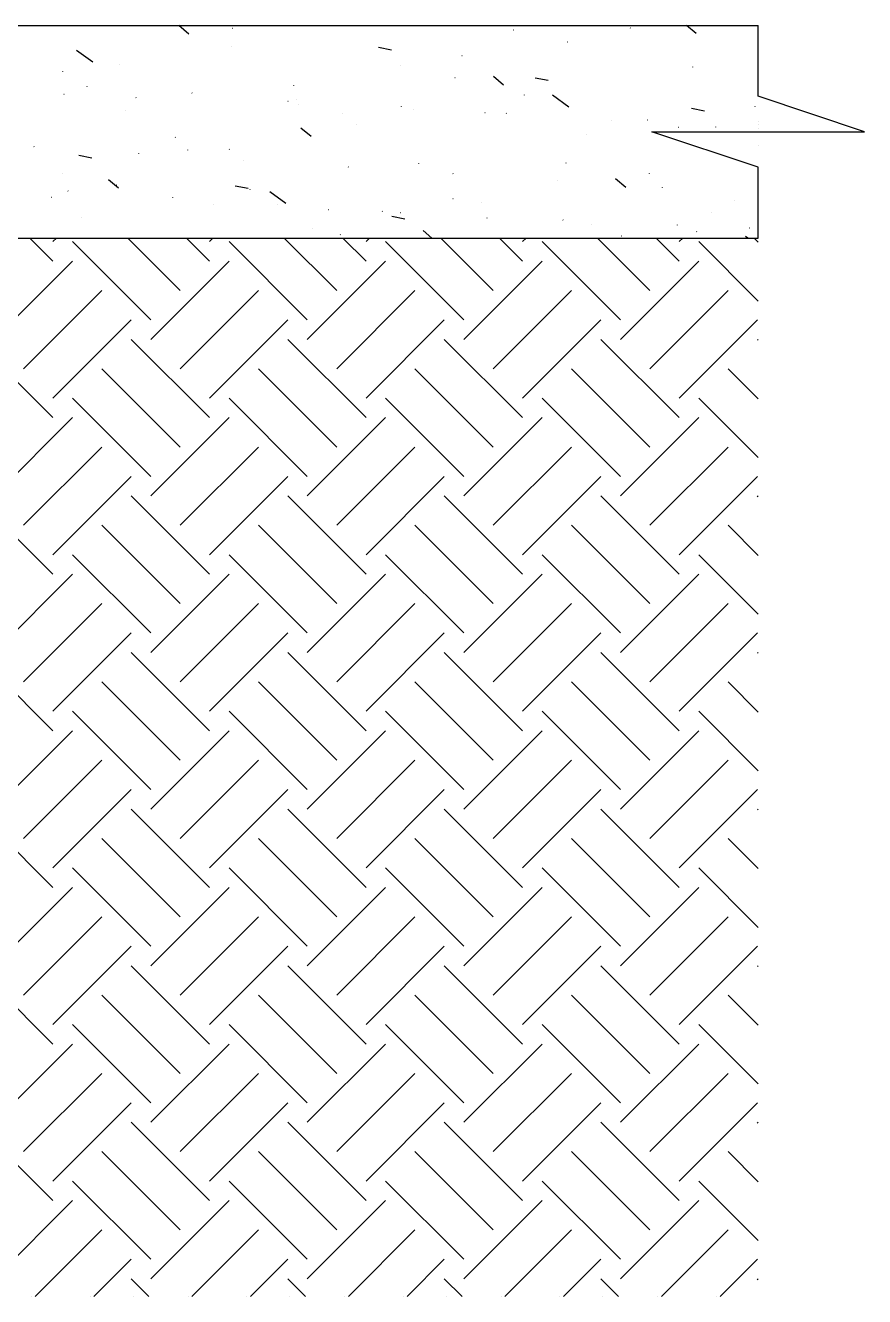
# Model space of a CAD drawing. Extents: x 0 to 119, y 0 to 84.
# Drawn here: x 56.632 to 58.527, y 15.547 to 18.417 of the extents above; entities that cross this region are included whole.
import ezdxf

# ---------------------------------------------------------------- set-up
doc = ezdxf.new("R2010")
doc.units = 0
doc.header["$MEASUREMENT"] = 0
for name, color, linetype in [('1', 3, 'CONTINUOUS'), ('10', 252, 'CONTINUOUS'), ('3', 7, 'CONTINUOUS')]:
    doc.layers.add(name, color=color, linetype=linetype)

msp = doc.modelspace()

# ---------------------------------------------------------------- linework, layer by layer
at = {"layer": '1', "color": 3, "linetype": 'Continuous'}
for p, q in [((56.694225, 17.884936), (56.642161, 17.937)), ((56.694225, 17.92913), (56.702095, 17.937)), ((56.915196, 17.752353), (56.738419, 17.92913)), ((56.981487, 17.818645), (56.863132, 17.937)), ((57.047779, 17.884936), (56.995715, 17.937)), ((57.047779, 17.92913), (57.055648, 17.937)), ((57.26875, 17.752353), (57.091973, 17.92913)), ((57.335041, 17.818645), (57.216686, 17.937)), ((57.401332, 17.884936), (57.349268, 17.937)), ((57.401332, 17.92913), (57.409202, 17.937)), ((57.622303, 17.752353), (57.445526, 17.92913)), ((57.688594, 17.818645), (57.570239, 17.937)), ((57.754885, 17.884936), (57.702822, 17.937)), ((57.754885, 17.92913), (57.762755, 17.937)), ((57.975856, 17.752353), (57.79908, 17.92913)), ((58.042148, 17.818645), (57.923792, 17.937)), ((58.108439, 17.884936), (58.056375, 17.937)), ((58.108439, 17.92913), (58.116309, 17.937)), ((58.287016, 17.794747), (58.152633, 17.92913)), ((58.287016, 17.92733), (58.277346, 17.937)), ((56.561643, 17.708159), (56.738419, 17.884936)), ((56.915196, 17.708159), (57.091973, 17.884936)), ((57.26875, 17.708159), (57.445526, 17.884936)), ((57.622303, 17.708159), (57.79908, 17.884936)), ((57.975856, 17.708159), (58.152633, 17.884936)), ((56.627934, 17.641868), (56.804711, 17.818645)), ((56.981487, 17.641868), (57.158264, 17.818645)), ((57.335041, 17.641868), (57.511818, 17.818645)), ((57.688594, 17.641868), (57.865371, 17.818645)), ((58.042148, 17.641868), (58.218924, 17.818645)), ((56.694225, 17.575577), (56.871002, 17.752353)), ((57.047779, 17.575577), (57.224555, 17.752353)), ((57.401332, 17.575577), (57.578109, 17.752353)), ((57.754885, 17.575577), (57.931662, 17.752353)), ((58.108439, 17.575577), (58.285216, 17.752353)), ((56.694225, 17.531383), (56.517449, 17.708159)), ((57.047779, 17.531383), (56.871002, 17.708159)), ((57.401332, 17.531383), (57.224555, 17.708159)), ((57.754885, 17.531383), (57.578109, 17.708159)), ((58.108439, 17.531383), (57.931662, 17.708159)), ((58.287016, 17.706359), (58.285216, 17.708159)), ((56.981487, 17.465091), (56.804711, 17.641868)), ((57.335041, 17.465091), (57.158264, 17.641868)), ((57.688594, 17.465091), (57.511818, 17.641868)), ((58.042148, 17.465091), (57.865371, 17.641868)), ((58.287016, 17.573777), (58.218924, 17.641868)), ((56.915196, 17.3988), (56.738419, 17.575577)), ((57.26875, 17.3988), (57.091973, 17.575577)), ((57.622303, 17.3988), (57.445526, 17.575577)), ((57.975856, 17.3988), (57.79908, 17.575577)), ((58.287016, 17.441194), (58.152633, 17.575577)), ((56.561643, 17.354606), (56.738419, 17.531383)), ((56.915196, 17.354606), (57.091973, 17.531383)), ((57.26875, 17.354606), (57.445526, 17.531383)), ((57.622303, 17.354606), (57.79908, 17.531383)), ((57.975856, 17.354606), (58.152633, 17.531383)), ((56.627934, 17.288315), (56.804711, 17.465091)), ((56.981487, 17.288315), (57.158264, 17.465091)), ((57.335041, 17.288315), (57.511818, 17.465091)), ((57.688594, 17.288315), (57.865371, 17.465091)), ((58.042148, 17.288315), (58.218924, 17.465091)), ((56.694225, 17.222023), (56.871002, 17.3988)), ((57.047779, 17.222023), (57.224555, 17.3988)), ((57.401332, 17.222023), (57.578109, 17.3988)), ((57.754885, 17.222023), (57.931662, 17.3988)), ((58.108439, 17.222023), (58.285216, 17.3988)), ((56.694225, 17.177829), (56.517449, 17.354606)), ((57.047779, 17.177829), (56.871002, 17.354606)), ((57.401332, 17.177829), (57.224555, 17.354606)), ((57.754885, 17.177829), (57.578109, 17.354606)), ((58.108439, 17.177829), (57.931662, 17.354606)), ((58.287016, 17.352806), (58.285216, 17.354606)), ((56.981487, 17.111538), (56.804711, 17.288315)), ((57.335041, 17.111538), (57.158264, 17.288315)), ((57.688594, 17.111538), (57.511818, 17.288315)), ((58.042148, 17.111538), (57.865371, 17.288315)), ((58.287016, 17.220223), (58.218924, 17.288315)), ((56.915196, 17.045247), (56.738419, 17.222023)), ((57.26875, 17.045247), (57.091973, 17.222023)), ((57.622303, 17.045247), (57.445526, 17.222023)), ((57.975856, 17.045247), (57.79908, 17.222023)), ((58.287016, 17.087641), (58.152633, 17.222023)), ((56.561643, 17.001052), (56.738419, 17.177829)), ((56.915196, 17.001052), (57.091973, 17.177829)), ((57.26875, 17.001052), (57.445526, 17.177829)), ((57.622303, 17.001052), (57.79908, 17.177829)), ((57.975856, 17.001052), (58.152633, 17.177829)), ((56.627934, 16.934761), (56.804711, 17.111538)), ((56.981487, 16.934761), (57.158264, 17.111538)), ((57.335041, 16.934761), (57.511818, 17.111538)), ((57.688594, 16.934761), (57.865371, 17.111538)), ((58.042148, 16.934761), (58.218924, 17.111538)), ((56.694225, 16.86847), (56.871002, 17.045247)), ((57.047779, 16.86847), (57.224555, 17.045247)), ((57.401332, 16.86847), (57.578109, 17.045247)), ((57.754885, 16.86847), (57.931662, 17.045247)), ((58.108439, 16.86847), (58.285216, 17.045247)), ((56.694225, 16.824276), (56.517449, 17.001052)), ((57.047779, 16.824276), (56.871002, 17.001052)), ((57.401332, 16.824276), (57.224555, 17.001052)), ((57.754885, 16.824276), (57.578109, 17.001052)), ((58.108439, 16.824276), (57.931662, 17.001052)), ((58.287016, 16.999252), (58.285216, 17.001052)), ((56.981487, 16.757985), (56.804711, 16.934761)), ((57.335041, 16.757985), (57.158264, 16.934761)), ((57.688594, 16.757985), (57.511818, 16.934761)), ((58.042148, 16.757985), (57.865371, 16.934761)), ((58.287016, 16.86667), (58.218924, 16.934761)), ((56.915196, 16.691693), (56.738419, 16.86847)), ((57.26875, 16.691693), (57.091973, 16.86847)), ((57.622303, 16.691693), (57.445526, 16.86847)), ((57.975856, 16.691693), (57.79908, 16.86847)), ((58.287016, 16.734087), (58.152633, 16.86847)), ((56.561643, 16.647499), (56.738419, 16.824276)), ((56.915196, 16.647499), (57.091973, 16.824276)), ((57.26875, 16.647499), (57.445526, 16.824276)), ((57.622303, 16.647499), (57.79908, 16.824276)), ((57.975856, 16.647499), (58.152633, 16.824276)), ((56.627934, 16.581208), (56.804711, 16.757985)), ((56.981487, 16.581208), (57.158264, 16.757985)), ((57.335041, 16.581208), (57.511818, 16.757985)), ((57.688594, 16.581208), (57.865371, 16.757985)), ((58.042148, 16.581208), (58.218924, 16.757985)), ((56.694225, 16.514917), (56.871002, 16.691693)), ((57.047779, 16.514917), (57.224555, 16.691693)), ((57.401332, 16.514917), (57.578109, 16.691693)), ((57.754885, 16.514917), (57.931662, 16.691693)), ((58.108439, 16.514917), (58.285216, 16.691693)), ((56.694225, 16.470722), (56.517449, 16.647499)), ((57.047779, 16.470722), (56.871002, 16.647499)), ((57.401332, 16.470722), (57.224555, 16.647499)), ((57.754885, 16.470722), (57.578109, 16.647499)), ((58.108439, 16.470722), (57.931662, 16.647499)), ((58.287016, 16.645699), (58.285216, 16.647499)), ((56.981487, 16.404431), (56.804711, 16.581208)), ((57.335041, 16.404431), (57.158264, 16.581208)), ((57.688594, 16.404431), (57.511818, 16.581208)), ((58.042148, 16.404431), (57.865371, 16.581208)), ((58.287016, 16.513116), (58.218924, 16.581208)), ((56.915196, 16.33814), (56.738419, 16.514917)), ((57.26875, 16.33814), (57.091973, 16.514917)), ((57.622303, 16.33814), (57.445526, 16.514917)), ((57.975856, 16.33814), (57.79908, 16.514917)), ((58.287016, 16.380534), (58.152633, 16.514917)), ((56.561643, 16.293946), (56.738419, 16.470722)), ((56.915196, 16.293946), (57.091973, 16.470722)), ((57.26875, 16.293946), (57.445526, 16.470722)), ((57.622303, 16.293946), (57.79908, 16.470722)), ((57.975856, 16.293946), (58.152633, 16.470722)), ((56.627934, 16.227654), (56.804711, 16.404431)), ((56.981487, 16.227654), (57.158264, 16.404431)), ((57.335041, 16.227654), (57.511818, 16.404431)), ((57.688594, 16.227654), (57.865371, 16.404431)), ((58.042148, 16.227654), (58.218924, 16.404431)), ((56.694225, 16.161363), (56.871002, 16.33814)), ((57.047779, 16.161363), (57.224555, 16.33814)), ((57.401332, 16.161363), (57.578109, 16.33814)), ((57.754885, 16.161363), (57.931662, 16.33814)), ((58.108439, 16.161363), (58.285216, 16.33814)), ((56.694225, 16.117169), (56.517449, 16.293946)), ((57.047779, 16.117169), (56.871002, 16.293946)), ((57.401332, 16.117169), (57.224555, 16.293946)), ((57.754885, 16.117169), (57.578109, 16.293946)), ((58.108439, 16.117169), (57.931662, 16.293946)), ((58.287016, 16.292146), (58.285216, 16.293946)), ((56.981487, 16.050878), (56.804711, 16.227654)), ((57.335041, 16.050878), (57.158264, 16.227654)), ((57.688594, 16.050878), (57.511818, 16.227654)), ((58.042148, 16.050878), (57.865371, 16.227654)), ((58.287016, 16.159563), (58.218924, 16.227654)), ((56.915196, 15.984586), (56.738419, 16.161363)), ((57.26875, 15.984586), (57.091973, 16.161363)), ((57.622303, 15.984586), (57.445526, 16.161363)), ((57.975856, 15.984586), (57.79908, 16.161363)), ((58.287016, 16.026981), (58.152633, 16.161363)), ((56.561643, 15.940392), (56.738419, 16.117169)), ((56.915196, 15.940392), (57.091973, 16.117169)), ((57.26875, 15.940392), (57.445526, 16.117169)), ((57.622303, 15.940392), (57.79908, 16.117169)), ((57.975856, 15.940392), (58.152633, 16.117169)), ((56.627934, 15.874101), (56.804711, 16.050878)), ((56.981487, 15.874101), (57.158264, 16.050878)), ((57.335041, 15.874101), (57.511818, 16.050878)), ((57.688594, 15.874101), (57.865371, 16.050878)), ((58.042148, 15.874101), (58.218924, 16.050878)), ((56.694225, 15.80781), (56.871002, 15.984586)), ((57.047779, 15.80781), (57.224555, 15.984586)), ((57.401332, 15.80781), (57.578109, 15.984586)), ((57.754885, 15.80781), (57.931662, 15.984586)), ((58.108439, 15.80781), (58.285216, 15.984586)), ((56.694225, 15.763616), (56.517449, 15.940392)), ((57.047779, 15.763616), (56.871002, 15.940392)), ((57.401332, 15.763616), (57.224555, 15.940392)), ((57.754885, 15.763616), (57.578109, 15.940392)), ((58.108439, 15.763616), (57.931662, 15.940392)), ((58.287016, 15.938592), (58.285216, 15.940392)), ((56.981487, 15.697324), (56.804711, 15.874101)), ((57.335041, 15.697324), (57.158264, 15.874101)), ((57.688594, 15.697324), (57.511818, 15.874101)), ((58.042148, 15.697324), (57.865371, 15.874101)), ((58.287016, 15.80601), (58.218924, 15.874101)), ((56.915196, 15.631033), (56.738419, 15.80781)), ((57.26875, 15.631033), (57.091973, 15.80781)), ((57.622303, 15.631033), (57.445526, 15.80781)), ((57.975856, 15.631033), (57.79908, 15.80781)), ((58.287016, 15.673427), (58.152633, 15.80781)), ((56.561643, 15.586839), (56.738419, 15.763616)), ((56.915196, 15.586839), (57.091973, 15.763616)), ((57.26875, 15.586839), (57.445526, 15.763616)), ((57.622303, 15.586839), (57.79908, 15.763616)), ((57.975856, 15.586839), (58.152633, 15.763616)), ((56.654269, 15.546883), (56.804711, 15.697324)), ((57.007822, 15.546883), (57.158264, 15.697324)), ((57.361376, 15.546883), (57.511818, 15.697324)), ((57.714929, 15.546883), (57.865371, 15.697324)), ((58.068483, 15.546883), (58.218924, 15.697324)), ((56.786851, 15.546883), (56.871002, 15.631033)), ((57.140405, 15.546883), (57.224555, 15.631033)), ((57.493958, 15.546883), (57.578109, 15.631033)), ((57.847512, 15.546883), (57.931662, 15.631033)), ((58.201065, 15.546883), (58.285216, 15.631033)), ((56.910958, 15.546883), (56.871002, 15.586839)), ((57.264512, 15.546883), (57.224555, 15.586839)), ((57.618065, 15.546883), (57.578109, 15.586839)), ((57.971619, 15.546883), (57.931662, 15.586839)), ((58.287016, 15.585039), (58.285216, 15.586839)), ((56.645793, 15.546883), (56.645793, 15.546883)), ((56.778376, 15.546883), (56.778376, 15.546883)), ((56.87524, 15.546883), (56.87524, 15.546883)), ((56.999347, 15.546883), (56.999347, 15.546883)), ((57.131929, 15.546883), (57.131929, 15.546883)), ((57.228793, 15.546883), (57.228793, 15.546883)), ((57.3529, 15.546883), (57.3529, 15.546883)), ((57.485483, 15.546883), (57.485483, 15.546883)), ((57.582347, 15.546883), (57.582347, 15.546883)), ((57.706454, 15.546883), (57.706454, 15.546883)), ((57.839036, 15.546883), (57.839036, 15.546883)), ((57.9359, 15.546883), (57.9359, 15.546883)), ((58.060007, 15.546883), (58.060007, 15.546883)), ((58.192589, 15.546883), (58.192589, 15.546883))]:
    msp.add_line(p, q, dxfattribs=at)
at = {"layer": '10', "color": 252, "linetype": 'Continuous'}
for p, q in [((57.001446, 18.397319), (56.978465, 18.416602)), ((57.099489, 18.410065), (57.099001, 18.410173)), ((57.734916, 18.406345), (57.734428, 18.406454)), ((57.998122, 18.411153), (57.998056, 18.411649)), ((58.146555, 18.398852), (58.124928, 18.417)), ((57.097334, 18.370025), (57.097268, 18.37052)), ((57.856953, 18.37929), (57.856465, 18.379399)), ((56.784213, 18.333734), (56.747893, 18.360301)), ((57.459042, 18.361116), (57.429593, 18.366841)), ((57.618037, 18.348203), (57.617971, 18.348699)), ((58.287016, 18.355787), (58.287016, 18.355787)), ((58.287016, 18.355787), (58.287016, 18.355787)), ((56.716563, 18.31228), (56.716498, 18.312776)), ((56.844818, 18.329373), (56.844329, 18.329482)), ((57.480245, 18.325654), (57.479756, 18.325762)), ((58.139229, 18.322664), (58.139164, 18.32316)), ((57.602282, 18.298599), (57.601793, 18.298707)), ((57.711889, 18.282384), (57.688908, 18.301667)), ((57.812428, 18.292425), (57.782979, 18.298149)), ((58.287016, 18.283948), (58.287016, 18.283948)), ((58.287016, 18.283948), (58.287016, 18.283948)), ((58.287016, 18.283948), (58.287016, 18.283948)), ((56.719637, 18.260968), (56.719138, 18.260989)), ((56.771985, 18.27941), (56.771681, 18.279806)), ((57.008538, 18.2641), (57.008234, 18.264497)), ((57.238441, 18.281536), (57.238376, 18.282032)), ((57.759144, 18.259715), (57.759079, 18.26021)), ((57.858988, 18.232632), (57.822668, 18.2592)), ((58.287016, 18.280992), (58.287016, 18.280992)), ((56.881982, 18.253879), (56.881483, 18.253901)), ((57.225573, 18.244962), (57.225085, 18.24507)), ((57.245091, 18.248791), (57.244786, 18.249187)), ((57.249133, 18.237849), (57.248633, 18.237871)), ((57.481643, 18.233481), (57.481339, 18.233878)), ((57.507886, 18.226552), (57.507387, 18.226574)), ((58.165813, 18.223734), (58.136364, 18.229458)), ((58.280336, 18.234175), (58.280271, 18.234671)), ((56.857671, 18.223791), (56.857605, 18.224287)), ((57.34761, 18.217907), (57.347122, 18.218015)), ((57.670231, 18.219464), (57.669732, 18.219485)), ((57.718196, 18.218172), (57.717892, 18.218568)), ((57.954749, 18.202862), (57.954444, 18.203259)), ((58.037382, 18.203434), (58.036882, 18.203455)), ((58.287016, 18.200174), (58.287016, 18.200174)), ((57.277222, 18.165915), (57.254241, 18.185199)), ((57.379548, 18.193047), (57.379483, 18.193543)), ((57.900251, 18.171226), (57.900186, 18.171721)), ((58.107515, 18.186591), (58.107027, 18.1867)), ((58.191301, 18.187553), (58.190997, 18.187949)), ((58.287016, 18.192534), (58.287016, 18.192534)), ((58.287016, 18.192534), (58.287016, 18.192534)), ((58.287016, 18.18344), (58.287016, 18.18344)), ((58.287016, 18.18344), (58.287016, 18.18344)), ((58.287016, 18.18344), (58.287016, 18.18344)), ((56.651706, 18.143189), (56.651402, 18.143585)), ((56.970901, 18.16427), (56.970413, 18.164379)), ((58.287016, 18.146797), (58.287016, 18.146797)), ((58.287016, 18.146797), (58.287016, 18.146797)), ((56.781953, 18.117211), (56.752504, 18.122936)), ((56.888259, 18.127879), (56.887955, 18.128276)), ((56.998778, 18.135302), (56.998713, 18.135798)), ((57.092938, 18.137215), (57.09245, 18.137324)), ((57.124812, 18.11257), (57.124507, 18.112966)), ((56.71623, 18.083579), (56.715742, 18.083687)), ((57.361364, 18.09726), (57.36106, 18.097657)), ((57.520656, 18.104558), (57.52059, 18.105054)), ((57.597917, 18.081951), (57.597613, 18.082347)), ((57.852843, 18.1059), (57.852355, 18.106008)), ((58.041359, 18.082737), (58.041293, 18.083233)), ((56.842556, 18.049446), (56.819574, 18.06873)), ((56.838267, 18.056524), (56.837779, 18.056632)), ((57.135339, 18.04852), (57.10589, 18.054244)), ((57.83447, 18.066641), (57.834165, 18.067038)), ((57.987665, 18.05098), (57.964684, 18.070264)), ((58.287016, 18.062815), (58.287016, 18.062815)), ((56.690782, 18.028105), (56.690283, 18.028126)), ((56.728562, 18.043028), (56.728258, 18.043425)), ((56.965115, 18.027718), (56.964811, 18.028115)), ((57.139885, 18.046814), (57.13982, 18.047309)), ((57.22006, 18.014927), (57.183739, 18.041494)), ((57.598172, 18.025208), (57.597683, 18.025316)), ((58.071022, 18.051332), (58.070718, 18.051728)), ((57.057933, 18.012074), (57.057433, 18.012096)), ((57.201668, 18.012409), (57.201363, 18.012805)), ((57.316686, 18.000777), (57.316186, 18.000799)), ((57.43822, 17.997099), (57.437916, 17.997496)), ((57.661763, 18.016069), (57.661698, 18.016565)), ((58.233599, 18.021488), (58.23311, 18.021596)), ((58.287016, 18.009646), (58.287016, 18.009646)), ((56.7598, 17.983864), (56.759735, 17.98436)), ((57.488725, 17.979829), (57.459276, 17.985553)), ((57.479031, 17.993689), (57.478532, 17.993711)), ((57.674773, 17.98179), (57.674469, 17.982186)), ((57.846182, 17.977659), (57.845682, 17.977681)), ((58.182466, 17.994248), (58.182401, 17.994744)), ((57.280993, 17.958325), (57.280927, 17.958821)), ((57.3435, 17.944516), (57.343012, 17.944624)), ((57.550033, 17.937), (57.530017, 17.953795)), ((57.911326, 17.96648), (57.911021, 17.966877)), ((57.978927, 17.940796), (57.978439, 17.940905)), ((58.104935, 17.966361), (58.104436, 17.966383)), ((58.147878, 17.951171), (58.147574, 17.951567)), ((58.263153, 17.937), (58.258514, 17.940393)), ((58.26728, 17.959273), (58.266781, 17.959295)), ((58.287016, 17.958411), (58.287016, 17.958411)), ((58.287016, 17.958411), (58.287016, 17.958411)), ((58.287016, 17.958411), (58.287016, 17.958411)), ((56.636512, 17.937), (56.636512, 17.937)), ((56.636512, 17.937), (56.636512, 17.937)), ((56.758756, 17.937), (56.758756, 17.937)), ((56.758756, 17.937), (56.758756, 17.937)), ((56.758756, 17.937), (56.758756, 17.937)), ((56.76597, 17.937), (56.76597, 17.937)), ((56.76597, 17.937), (56.76597, 17.937)), ((56.80992, 17.937), (56.80992, 17.937)), ((56.80992, 17.937), (56.80992, 17.937)), ((56.895427, 17.937), (56.895427, 17.937)), ((56.895427, 17.937), (56.895427, 17.937)), ((56.895427, 17.937), (56.895427, 17.937)), ((56.976564, 17.937), (56.976564, 17.937)), ((57.024885, 17.937), (57.024885, 17.937)), ((57.024885, 17.937), (57.024885, 17.937)), ((57.024885, 17.937), (57.024885, 17.937)), ((57.034726, 17.937), (57.034726, 17.937)), ((57.034726, 17.937), (57.034726, 17.937)), ((57.154342, 17.937), (57.154342, 17.937)), ((57.154342, 17.937), (57.154342, 17.937)), ((57.154342, 17.937), (57.154342, 17.937)), ((57.259531, 17.937), (57.259531, 17.937)), ((57.259531, 17.937), (57.259531, 17.937)), ((57.2838, 17.937), (57.2838, 17.937)), ((57.2838, 17.937), (57.2838, 17.937)), ((57.2838, 17.937), (57.2838, 17.937)), ((57.326595, 17.937), (57.326595, 17.937)), ((57.377404, 17.937), (57.377404, 17.937)), ((57.377404, 17.937), (57.377404, 17.937)), ((57.413258, 17.937), (57.413258, 17.937)), ((57.484336, 17.937), (57.484336, 17.937)), ((57.484336, 17.937), (57.484336, 17.937)), ((57.542715, 17.937), (57.542715, 17.937)), ((57.672173, 17.937), (57.672173, 17.937)), ((57.70906, 17.937), (57.70906, 17.937)), ((57.709142, 17.937), (57.709142, 17.937)), ((57.709142, 17.937), (57.709142, 17.937)), ((57.80163, 17.937), (57.80163, 17.937)), ((57.80163, 17.937), (57.80163, 17.937)), ((57.931088, 17.937), (57.931088, 17.937)), ((57.931088, 17.937), (57.931088, 17.937)), ((57.933947, 17.937), (57.933947, 17.937)), ((57.933947, 17.937), (57.933947, 17.937)), ((57.996052, 17.937), (57.996052, 17.937)), ((58.060545, 17.937), (58.060545, 17.937)), ((58.060545, 17.937), (58.060545, 17.937)), ((58.123501, 17.937), (58.123501, 17.937)), ((58.158752, 17.937), (58.158752, 17.937)), ((58.158752, 17.937), (58.158752, 17.937)), ((58.190003, 17.937), (58.190003, 17.937)), ((58.190003, 17.937), (58.190003, 17.937))]:
    msp.add_line(p, q, dxfattribs=at)
at = {"layer": '3', "color": 7, "linetype": 'Continuous'}
for p, q in [((55.307016, 18.417), (58.287016, 18.417)), ((55.307016, 17.937), (58.287016, 17.937))]:
    msp.add_line(p, q, dxfattribs=at)
msp.add_lwpolyline([(58.287016, 17.937), (58.287016, 18.097), (58.047016, 18.177), (58.527016, 18.177), (58.287016, 18.257), (58.287016, 18.417)], dxfattribs=at)

doc.saveas('drawing.dxf')
